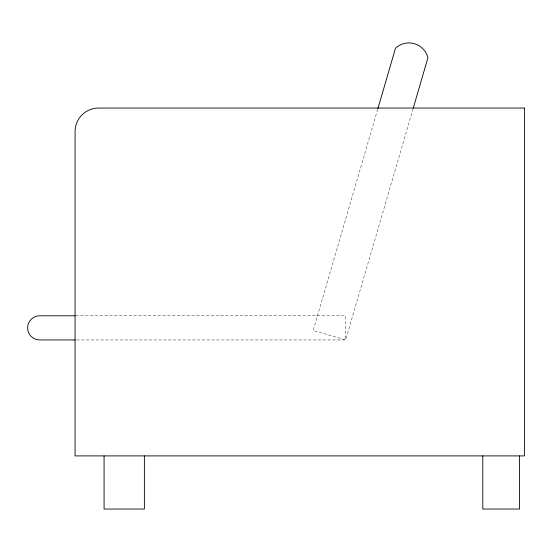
<?xml version="1.0" encoding="UTF-8"?>
<svg xmlns="http://www.w3.org/2000/svg" width="552" height="552" viewBox="0 0 552 552"><rect width="100%" height="100%" fill="white"/><g stroke="black" fill="none" stroke-linecap="round" stroke-linejoin="round"><path stroke-width="0.41" stroke-dasharray="2.76 2.07" d="M377.671 109.344L313.17 330.482L345.642 339.949L413.276 108.047M75.796 315.792L345.642 315.792L345.642 339.949L75.079 339.949"/><path stroke-width="0.83" d="M377.913 108.523L395.494 48.238A19.63 19.63 0 0 1 427.959 57.712L413.276 108.047M74.941 315.792L39.682 315.792A12.082 12.082 0 0 0 27.6 327.874A12.082 12.082 0 0 0 39.682 339.949L75.079 339.949M519.57 455.904L519.57 509.047L482.793 509.047L482.793 455.904M144.382 455.904L144.382 509.047L104.073 509.047L104.073 455.904M524.4 108.047L98.594 108.047A23.508 23.508 0 0 0 75.079 131.555L75.079 455.904L524.4 455.904L524.4 108.047"/></g></svg>
